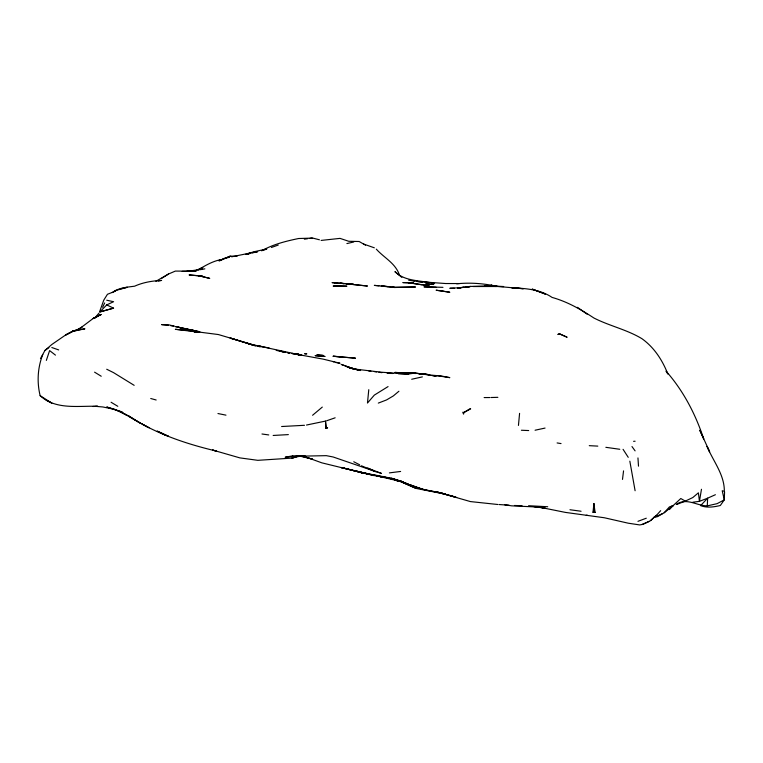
<?xml version="1.0" encoding="UTF-8"?>
<svg xmlns="http://www.w3.org/2000/svg" width="763" height="763" viewBox="0 0 763 763"><rect width="100%" height="100%" fill="white"/><g stroke="black" fill="none" stroke-linecap="round" stroke-linejoin="round"><path stroke-width="1.14" d="M676.276 504.343C686.843 497.342 696.772 505.888 707.282 505.879L707.644 498.163L715.398 494.72M559.622 333.898L566.947 337.16L559.622 333.898L557.829 334.499L559.651 333.488M518.449 425.43L519.584 413.355M368.777 389.683L367.48 403.026L374.337 395.1L388.062 386.593M592.985 512.297L593.91 503.809L595.102 512.421L592.985 512.297L593.929 511.477L593.948 503.818L593.929 511.477L595.102 512.421M622.494 479.412L623.552 470.876M701.474 489.274L699.442 501.348L692.804 502.207M42.785 354.528C37.654 367.585 36.805 382.072 40.143 395.673C55.689 410.093 78.284 405.668 97.559 406.298M46.343 360.394L49.614 350.589L55.461 355.129M99.848 311.046L103.797 300.088L107.459 294.28L115.633 291.075M40.458 358.6L44.95 350.465L51.817 344.504L65.542 335.043L74.307 330.598L84.931 328.815L72.399 331.342L65.542 335.043L74.307 330.598L72.399 331.342L79.266 329.12L76.09 330.627M102.604 307.317L104.684 302.94M655.694 516.236L660.663 510.657M98.942 313.126L94.44 318.457L99.848 314.709L92.991 318.6L79.266 328.948L82.042 327.146L74.85 330.913M653.986 517.18L657.382 516.694L664.22 512.717L669.418 506.909L673.042 505.697L680.796 498.516L685.298 501.11L692.823 497.533L698.393 492.822L699.442 501.348L707.644 498.163L700.606 505.631C706.929 508.072 713.939 507.052 720.329 505.488L724.287 499.851L724.573 491.792M669.418 509.589L673.042 505.697L670.944 506.575M106.715 304.914L113.573 308.147L99.848 311.953L106.715 304.914L113.573 301.709L106.715 300.212M650.496 520.633L656.304 515.359L650.496 520.633L643.123 524.305L639.718 524.934L628.245 523.199L604.325 517.753L565.373 512.393L539.031 507.099L511.582 505.831L504.725 504.772M673.042 505.697L664.22 512.717M322.301 407.089L312.582 415.263M398.915 391.238L393.326 395.93L386.536 399.936L378.305 403.102M44.95 350.465L48.899 347.623M112.342 292.572C118.685 287.641 126.992 287.231 134.622 286.192C143.12 282.358 152.362 280.832 161.613 280.422L158.179 281.127M161.613 278.39L168.509 274.012L175.337 271.084L195.919 271.17L192.495 271.256M168.461 274.041L155.9 281.299M470.409 408.51L463.98 412.449L462.76 412.249L463.551 414.109L463.98 412.449L470.676 408.892M218.924 260.812L230.235 256.13L237.093 256.206M198.351 269.778C205.39 265.429 212.715 261.232 220.927 259.601L219.172 260.622M198.666 269.768L202.786 267.47L195.919 270.464M325.896 428.31L327.575 427.814L325.896 428.31L325.505 421.09L306.507 425.039M219.687 260.593L223.902 258.495L229.444 257.293M655.694 516.761L662.551 513.604M261.604 250.827C273.059 244.351 285.829 241.165 298.619 238.514L312.582 238.085M219.696 260.774L230.235 256.13M641.969 524.439L648.827 521.625M262.749 250.56L266.802 248.957L253.564 251.847L245.896 254.356M246.611 254.527L250.817 252.887L257.684 251.666L252.315 252.934M677.115 504.314L685.298 501.11M637.954 521.32L646.299 518.211M298.314 455.969L291.991 458.105L257.827 460.327L239.878 457.886L212.496 450.008L216.511 451.105C185.762 443.828 155.08 433.518 128.623 415.902L141.021 423.551L121.384 412.154L127.297 415.396L114.708 409.397L106.715 407.003L121.87 411.877M271.409 247.47L278.266 245.047M326.583 420.785L335.148 417.809M298.314 455.902L291.991 458.105L301.147 455.873M411.696 379.249L422.378 376.884M115.003 290.713L127.297 287.279L120.44 288.872M99.848 311.953L113.573 308.147M292.83 455.797L285.133 457.256L298.858 456.026L305.143 455.95L292.105 456.35L326.306 455.654L333.164 456.989L374.337 471.133L361.414 465.792M250.169 253.45L245.877 254.46L250.817 252.887L231.666 256.816M346.888 243.578L353.755 241.985M707.282 505.879L717.144 503.647L724.287 499.851L722.218 490.733L724.316 491.305C724.583 474.729 713.138 461.148 707.053 446.441L709.628 451.763L699.814 430.256L703.724 438.983C695.579 414.252 683.41 390.828 666.08 371.161L667.835 373.994C662.351 360.079 654.234 347.527 641.969 338.715C627.014 329.626 609.475 325.963 593.929 318.018C580.824 309.387 567.376 301.709 552.097 297.427C539.918 289.187 525.65 288.509 511.582 287.708L523.332 288.738L491 285.848L470.409 286.44L457.829 288.052M535.073 430.227L545.059 428.072M200.402 269.663L202.634 269.263M457.638 288.099L463.551 287.174M457.657 288.08L470.409 286.44L465.449 287.022L469.894 286.745M304.361 239.181L307.651 238.705M309.845 238.39L312.038 238.066M456.684 283.807C470.389 282.367 484.4 283.502 497.858 286.526M389.378 472.888L400.623 471.458M321.128 240.421L340.021 238.38L348.729 241.28L359.163 241.509L365.515 245.171M288.357 434.605L273.154 435.463M304.485 425.296L281.614 426.517M473.232 286.535L496.713 286.506M460.48 287.689L449.827 288.28L454.395 288.252M633.586 441.31L635.102 441.233M92.991 406.469L97.788 406.288M204.875 268.862L186.792 271.38L190.216 271.304M491 397.513L497.858 397.332M459.431 283.55L445.678 283.531L416.655 281.452M182.195 271.38L195.919 271.17M484.133 397.571L489.817 397.542M528.587 505.716L547.72 506.737M292.515 353.574L291.733 353.422L292.258 353.431M346.888 284.17L353.755 284.303L340.031 283.159L367.48 286.03L350.827 284.237M408.653 374.08L398.324 373.794M514.462 505.488L522.045 505.707M436.102 287.269L423.942 286.821L442.96 287.346M401.786 372.878L415.511 373.489L394.929 372.43L423.56 373.765L436.102 376.235L430.38 375.205M521.387 430.246L528.702 430.551M388.062 373.317L391.467 373.489M589.265 445.668L597.81 446.117M333.164 361.757L334.232 361.815M333.164 356.264L355.358 358.162L333.164 356.264L340.861 356.75M406.994 374.042L381.204 372.201L353.755 368.939L349.139 367.823L360.613 370.522L353.755 368.939L341.29 364.428L353.755 368.939M381.481 285.763L394.929 287.498L392.659 287.231L415.511 287.012L394.929 287.498L374.337 285.372L378.915 285.782M497.858 504.505L470.409 501.577L436.35 491.792L454.901 496.932L442.96 493.69L445.783 494.271L416.388 488.482L395.959 479.65L401.786 481.73L341.195 467.5L345.753 468.635M499.069 504.524L509.131 505.24M381.948 372.659L378.915 372.268M387.032 373.05L392.935 373.508M320.384 355.234L323.226 355.453L316.864 354.757L319.439 355.157M432.363 375.234L441.052 375.949L449.827 377.637L436.102 375.539M195.919 331.819L175.337 329.311L189.062 330.56L199.257 332.353M95.718 406.355L102.91 406.975L113.573 409.187L113.01 409.073L122.147 412.087M587.672 515.359L586.242 515.235M381.204 285.991L388.062 286.621M430.408 282.644C418.343 280.412 404.276 280.946 394.929 271.628L401.843 277.408M182.195 329.921L189.062 330.56M291.991 353.488L298.858 354.146L292.429 353.527L323.064 359.106L340.031 363.264L335.453 362.435M418.944 373.86L422.378 374.242M425.802 374.623L429.235 374.995M192.867 331.266L218.38 334.547L260.297 346.917M168.518 325.448L161.613 324.618L168.47 324.752L174.279 326.154L170.826 325.734M423.522 285.057L429.235 285.753L408.653 282.739L402.854 282.577L413.699 283.016L408.653 282.739L422.378 284.914M619.775 449.283L605.851 447.318M368.624 370.904L370.913 371.19M533.986 506.737L545.259 508.158L539.031 507.099M569.961 509.741L581.072 511.248M261.976 433.994L268.757 434.939M279.344 351.094L284.933 352.067L276.244 350.398M374.337 371.61L376.626 371.943M413.241 280.65L422.378 282.339M408.653 280.212L414.366 281.099M408.653 484.867L400.07 481.043L408.653 484.257L401.786 481.615L394.929 480.242L403.026 481.691M557.095 442.941L561.034 443.58M381.347 476.179L370.618 474.281M382.082 476.598L394.929 479.431L361.271 472.507L369.454 474.061M182.567 328.367L178.189 327.193L199.916 331.81L175.337 326.535L199.353 332.334M294.632 353.956L302.081 355.367L257.684 345.763L269.167 348.014M279.392 351.142L285.019 352.172M184.818 328.872L194.021 330.598L189.062 329.645L195.919 332.344L192.982 331.199M287.422 352.506L289.711 352.945M382.473 476.389L394.929 479.193M289.492 352.954L287.212 352.516L289.53 352.973M262.272 346.669L250.817 344.371L230.235 338.066L251.904 344.723M281.595 351.361L285.133 352.067M388.062 477.829L401.786 481.615L395.911 479.631M217.951 413.536L225.972 415.158M300.317 455.883L312.582 459.154L298.858 455.873M300.202 455.864L302.406 456.312M370.141 474.557L381.204 476.827L380.279 476.627M431.448 282.863L434.557 283.531M374.337 475.692L346.888 468.921M367.48 473.995L321.814 462.836L305.715 456.989M360.613 472.469L361.614 472.707L353.755 470.695M341.195 467.5L350.751 469.903M312.992 238.142L319.439 239.782M360.222 472.354L361.614 472.707M491.906 285.4L491 285.162L496.064 286.516M349.502 367.613L356.798 369.569M150.74 398.505L156.167 400.003M357.79 369.807L346.888 366.707L348.624 367.308M230.235 338.066L234.041 339.192M251.962 344.685L247.174 343.245L255.576 346.011M449.827 495.397L456.684 497.476M394.929 479.298L391.324 478.172L401.786 481.73L395.902 479.555M400.07 481.043L401.786 481.615M363.503 244.007L374.337 247.813M51.817 347.518L58.675 349.912M401.786 481.711L399.993 481.091L415.244 488.129M537.152 290.97L532.173 289.082L545.421 294.117L538.192 291.361M164.684 434.7L168.47 436.264L157.188 431.105L164.665 434.71L161.613 433.222M106.715 369.244L113.573 372.649L134.164 385.334M353.755 461.749L359.631 464.772M149.119 427.833L142.023 424.009L147.888 427.175M46.19 400.098L51.817 403.131L40.143 395.673M111.083 402.254L117.798 406.307M94.583 372.163L101.231 376.245M577.448 307.327L587.071 314.175M376.293 249.139C384.247 258.018 395.701 263.254 399.535 275.338M631.983 446.555L635.102 450.876M623.056 449.321L628.245 457.333M629.837 461.167L635.102 490.743M325.505 421.09L326.306 428.51M637.954 457.934L638.497 466.164M93.811 318.095L92.991 318.6L101.25 314.461L93.811 318.095M415.511 373.212L407.375 373.813L415.511 373.212L429.235 374.671L415.511 373.212M491 286.087L484.133 286.335L503.647 286.545L491 286.087M340.031 285.963L333.164 286.068L346.888 286.201L340.031 285.963M306.678 353.832L304.809 353.803L306.678 353.832M198.866 275.739L189.062 274.938L202.786 276.244L198.866 275.739L209.644 278.361L198.866 275.739M324.866 356.407L315.262 355.682L324.866 356.407M334.661 282.825L332.048 282.606L344.018 283.617L334.661 282.825M433.613 284.485L425.954 283.855L433.613 284.485M442.96 291.161L436.102 290.207L449.827 292.248L442.96 291.161M298.858 354.709L295.424 354.099L298.858 354.709M436.093 491.944L425.697 490.018L416.56 487.366L422.378 489.283L442.96 493.413L436.112 491.944M367.48 473.804L353.755 470.599L367.48 473.804M381.204 473.289L375.282 471.591L367.594 468.101L381.204 473.289M422.378 489.283L409.865 484.715L422.378 489.283"/></g></svg>
